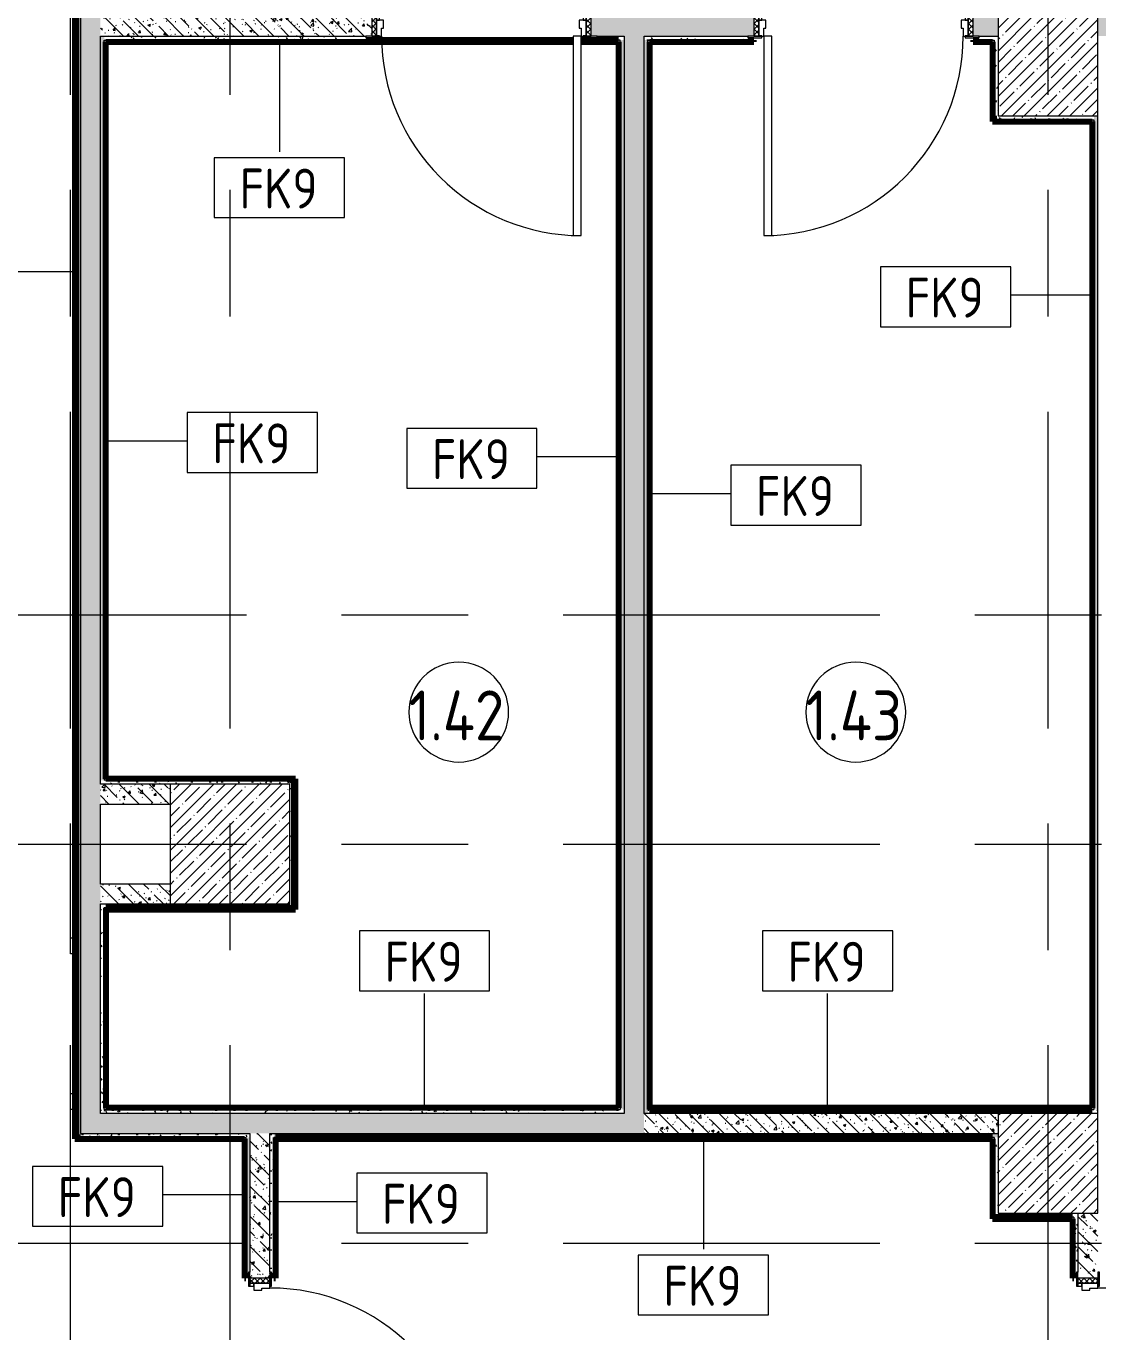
# Model space of a CAD drawing. Header units: millimetres. Extents: x 35144 to 233944, y -8553 to 29000.
# Drawn here: x 65438 to 70810, y 14555 to 21100 of the extents above; entities that cross this region are included whole.
import ezdxf

# ---------------------------------------------------------------- set-up
doc = ezdxf.new("R2010")
doc.units = ezdxf.units.MM
doc.linetypes.add('Осевая', pattern=[3175, 635, -476.25, 1587.5, -476.25])
for name, color, linetype, lineweight in [('A-AREA-IDEN', 7, 'Continuous', 9), ('A-DOOR', 7, 'Continuous', 9), ('A-DOOR-1', 7, 'Continuous', 13), ('A-DOOR-FRAM', 7, 'Continuous', 13), ('A-DOOR-FRAM-1', 7, 'Continuous', 9), ('A-WALL', 7, 'Continuous', 9), ('A-WALL-IDEN', 7, 'Continuous', 9), ('I-WALL', 7, 'Continuous', 9), ('S-COLS', 7, 'Continuous', 9), ('Оси-2', 7, 'Осевая', 9)]:
    doc.layers.add(name, color=color, linetype=linetype, lineweight=lineweight)
for name, color, linetype, lineweight, true_color in [('A-WALL-4', 7, 'Continuous', 9, 0x73b588), ('I-WALL-1', 7, 'Continuous', 9, 0x73b588), ('I-WALL-6', 7, 'Continuous', 9, 0xc0c0c0), ('I-WALL-9', 7, 'Continuous', 80, 0x73b588)]:
    doc.layers.add(name, color=color, linetype=linetype, lineweight=lineweight, true_color=true_color)
doc.styles.add('GOST Common', font='GOST_Common.ttf', dxfattribs={"width": 0.9, "height": 200})
doc.styles.add('GOST Common_1', font='GOST_Common.ttf', dxfattribs={"width": 0.9, "height": 250})
pattern_1 = [(135, (0, 0), (-75.43415, -75.43415), [106.68, -17.78, 3.556, -17.78]), (135, (0, 75.39), (-75.43415, -75.43415), []), (50, (0, 0), (127.52922, -11.15758), [13.335, -146.685]), (355, (0, 0), (-24.66966, 133.74002), [10.668, -117.348]), (100.451, (10.63, -0.93), (102.85973, 122.58178), [11.333, -124.663]), (46.184, (0, 35.56), (189.75516, -29.43036), [20.002, -220.027]), (96.636, (15.81, 33.1), (166.1822, 173.1996), [17, -186.995]), (351.184, (0, 35.56), (166.18393, 173.19757), [16.002, -176.022]), (21, (17.78, 26.67), (106.13027, -71.58603), [13.335, -146.685]), (326, (17.78, 26.67), (43.26188, 128.93175), [10.668, -117.348]), (71.451, (26.62, 20.7), (149.39198, 57.34505), [11.333, -124.663]), (37.5, (0, 0), (2.162228, 59.188357), [3.353, -112.573, 3.353, -115.773, -117.793]), (37.5, (0, 0), (2.162228, 59.188357), [-235.052, 3.353, -114.44]), (7.5, (0, 0), (46.773857, 70.12615), [3.353, -64.567, 3.353, -109.906, -44.894]), (7.5, (0, 0), (46.773857, 70.12615), [-181.178, 3.353, -41.542]), (327.5, (-39.65, 0), (94.91367, -4.010093), [3.353, -41.097, 3.353, -135.331, -184.023]), (327.5, (-39.65, 0), (94.91367, -4.010093), [-183.134, 3.353, -180.67]), (317.5, (-57.43, 0), (103.69057, 17.79882), [3.353, -54.432, 3.353, -88.748, -130.683]), (317.5, (-57.43, 0), (103.69057, 17.79882), [-149.885, 3.353, -127.33])]
pattern_2 = [(135, (1751.41, 114.685), (-14.14214, -14.14214), []), (225, (1751.41, 114.685), (14.14214, -14.14214), [])]
pattern_3 = [(45, (-371.384, 114.685), (-14.1421, 14.1421), []), (135, (-371.384, 114.685), (-14.1421, -14.1421), [])]
pattern_4 = [(0, (0, 0), (121.92, 30.48), [10.058, -81.382, 10.058, -81.382, -487.68]), (0, (0, 0), (121.92, 30.48), [-182.88, 10.058, -172.822, 10.058, -81.382, -213.36]), (0, (0, 0), (121.92, 30.48), [-457.2, 10.058, -50.902, 10.058, -142.342]), (120, (45.72, 15.24), (-87.356454, 90.345817), [10.058, -81.382, 10.058, -81.382, -487.68]), (120, (45.72, 15.24), (-87.356454, 90.345817), [-182.88, 10.058, -172.822, 10.058, -81.382, -213.36]), (120, (45.72, 15.24), (-87.356454, 90.345817), [-457.2, 10.058, -50.902, 10.058, -142.342]), (240, (60.96, 76.2), (-34.563546, -120.825817), [10.058, -81.382, 10.058, -81.382, -487.68]), (240, (60.96, 76.2), (-34.563546, -120.825817), [-182.88, 10.058, -172.822, 10.058, -81.382, -213.36]), (240, (60.96, 76.2), (-34.563546, -120.825817), [-457.2, 10.058, -50.902, 10.058, -142.342])]

# ---------------------------------------------------------------- blocks, each defined once
blk = doc.blocks.new('BSC_Колонна _Прямоугольная - 600х600-V14-План отделки стен 1 этажа в осях 17-23')
at = {"layer": 'S-COLS'}
h = blk.add_hatch(dxfattribs=at)
h.set_pattern_fill('FP_18', color=256, style=0, pattern_type=2)
h.set_pattern_definition([(45, (-66460, -17000), (-57.02463, 57.02463), []), (45, (-66402.975, -17000), (-57.02463, 57.02463), [100.806, -20.161, 3.353, -16.808])])
h.paths.add_polyline_path([(-300, -300), (300, -300), (300, 300), (-300, 300)])
for p, q in [((300, 300), (-300, 300)), ((-300, 300), (-300, -300)), ((300, -300), (300, 300)), ((-300, -300), (300, -300))]:
    blk.add_line(p, q, dxfattribs=at)
blk = doc.blocks.new('110_Дверь_СКБ_1Ст_Внутренняя1 - Д-11 1100x2100h_кладовые _все__ коридор _между помещениями блока столовой__ моечные _все_-32089444-План отделки стен 1 этажа в осях 17-23')
at = {"layer": 'A-DOOR'}
h = blk.add_hatch(dxfattribs=at)
h.set_pattern_fill('FP_26', color=256, style=0, pattern_type=2)
h.set_pattern_definition(pattern_2)
h.paths.add_polyline_path([(562.5, -50), (562.5, 50), (537.5, 50), (537.5, -50)])
at = {"layer": 'A-DOOR-FRAM-1'}
h = blk.add_hatch(dxfattribs=at)
h.set_pattern_fill('FP_27', color=256, style=0, pattern_type=2)
h.set_pattern_definition(pattern_3)
h.paths.add_polyline_path([(-512.5, -50), (-512.5, 50), (-537.5, 50), (-537.5, -50)])
at = {"layer": 'A-DOOR'}
blk.add_arc((512.5, 50), 1000, 90, 180, dxfattribs=at)
at = {"layer": 'A-DOOR-1'}
for p, q in [((512.5, 1050), (472.5, 1050)), ((472.5, 1050), (472.5, 50)), ((512.5, 50), (512.5, 1050)), ((472.5, 50), (512.5, 50))]:
    blk.add_line(p, q, dxfattribs=at)
at = {"layer": 'A-DOOR-FRAM'}
for p, q in [((-497.5, 58), (-567.5, 58)), ((-567.5, 58), (-567.5, 50)), ((-567.5, 50), (-497.5, 50)), ((-512.5, 50), (-537.5, 50)), ((-537.5, 50), (-537.5, -50)), ((-487.5, 50), (-512.5, 50)), ((-512.5, 50), (-512.5, -30)), ((-512.5, -50), (-512.5, 50)), ((-497.5, 50), (-512.5, 50)), ((-512.5, 50), (-512.5, 49)), ((-512.5, 49), (-497.5, 49)), ((-497.5, 50), (-497.5, 58)), ((-497.5, 49), (-497.5, 50)), ((-487.5, 10), (-487.5, 50)), ((-477.5, 10), (-487.5, 10)), ((-477.5, -30), (-477.5, 10)), ((512.5, 10), (502.5, 10)), ((502.5, 10), (502.5, -30)), ((512.5, 50), (512.5, 10)), ((537.5, 50), (512.5, 50)), ((592.5, 58), (522.5, 58)), ((522.5, 58), (522.5, 50)), ((537.5, 50), (522.5, 50)), ((522.5, 50), (522.5, 49)), ((522.5, 50), (592.5, 50)), ((522.5, 49), (537.5, 49)), ((537.5, -30), (537.5, 50)), ((562.5, 50), (537.5, 50)), ((537.5, 50), (537.5, -50)), ((537.5, 49), (537.5, 50)), ((562.5, -50), (562.5, 50)), ((592.5, 50), (592.5, 58)), ((-497.5, -50), (-567.5, -50)), ((-567.5, -50), (-567.5, -58)), ((-567.5, -58), (-497.5, -58)), ((-537.5, -50), (-512.5, -50)), ((-512.5, -30), (-477.5, -30)), ((-497.5, -30), (-512.5, -30)), ((-512.5, -30), (-512.5, -50)), ((-512.5, -50), (-497.5, -50)), ((-497.5, -50), (-497.5, -30)), ((-497.5, -58), (-497.5, -50)), ((502.5, -30), (537.5, -30)), ((537.5, -30), (522.5, -30)), ((522.5, -30), (522.5, -50)), ((522.5, -50), (537.5, -50)), ((592.5, -50), (522.5, -50)), ((522.5, -50), (522.5, -58)), ((522.5, -58), (592.5, -58)), ((537.5, -50), (537.5, -30)), ((537.5, -50), (562.5, -50)), ((592.5, -58), (592.5, -50))]:
    blk.add_line(p, q, dxfattribs=at)
blk = doc.blocks.new('110_Дверь_СКБ_1Ст_Внутренняя1 - Д-11п 1100x2100h_кладовые _все__ коридор _между помещениями блока столовой__ моечные _все_ 2-32102277-План отделки стен 1 этажа в осях 17-23')
at = {"layer": 'A-DOOR'}
h = blk.add_hatch(dxfattribs=at)
h.set_pattern_fill('FP_26', color=256, style=0, pattern_type=2)
h.set_pattern_definition(pattern_2)
h.paths.add_polyline_path([(562.5, -50), (562.5, 50), (537.5, 50), (537.5, -50)])
at = {"layer": 'A-DOOR-FRAM-1'}
h = blk.add_hatch(dxfattribs=at)
h.set_pattern_fill('FP_27', color=256, style=0, pattern_type=2)
h.set_pattern_definition(pattern_3)
h.paths.add_polyline_path([(-512.5, -50), (-512.5, 50), (-537.5, 50), (-537.5, -50)])
at = {"layer": 'A-DOOR'}
blk.add_arc((-487.5, 50), 1000, 360, 90, dxfattribs=at)
at = {"layer": 'A-DOOR-1'}
for p, q in [((-487.5, 1050), (-487.5, 50)), ((-447.5, 1050), (-487.5, 1050)), ((-447.5, 50), (-447.5, 1050)), ((-487.5, 50), (-447.5, 50))]:
    blk.add_line(p, q, dxfattribs=at)
at = {"layer": 'A-DOOR-FRAM'}
for p, q in [((-497.5, 58), (-567.5, 58)), ((-567.5, 58), (-567.5, 50)), ((-567.5, 50), (-497.5, 50)), ((-512.5, 50), (-537.5, 50)), ((-537.5, 50), (-537.5, -50)), ((-487.5, 50), (-512.5, 50)), ((-512.5, 50), (-512.5, -30)), ((-512.5, -50), (-512.5, 50)), ((-497.5, 50), (-512.5, 50)), ((-512.5, 50), (-512.5, 49)), ((-512.5, 49), (-497.5, 49)), ((-497.5, 50), (-497.5, 58)), ((-497.5, 49), (-497.5, 50)), ((-487.5, 10), (-487.5, 50)), ((-477.5, 10), (-487.5, 10)), ((-477.5, -30), (-477.5, 10)), ((512.5, 10), (502.5, 10)), ((502.5, 10), (502.5, -30)), ((512.5, 50), (512.5, 10)), ((537.5, 50), (512.5, 50)), ((592.5, 58), (522.5, 58)), ((522.5, 58), (522.5, 50)), ((537.5, 50), (522.5, 50)), ((522.5, 50), (522.5, 49)), ((522.5, 50), (592.5, 50)), ((522.5, 49), (537.5, 49)), ((537.5, -30), (537.5, 50)), ((562.5, 50), (537.5, 50)), ((537.5, 50), (537.5, -50)), ((537.5, 49), (537.5, 50)), ((562.5, -50), (562.5, 50)), ((592.5, 50), (592.5, 58)), ((-497.5, -50), (-567.5, -50)), ((-567.5, -50), (-567.5, -58)), ((-567.5, -58), (-497.5, -58)), ((-537.5, -50), (-512.5, -50)), ((-512.5, -30), (-477.5, -30)), ((-497.5, -30), (-512.5, -30)), ((-512.5, -30), (-512.5, -50)), ((-512.5, -50), (-497.5, -50)), ((-497.5, -50), (-497.5, -30)), ((-497.5, -58), (-497.5, -50)), ((502.5, -30), (537.5, -30)), ((537.5, -30), (522.5, -30)), ((522.5, -30), (522.5, -50)), ((522.5, -50), (537.5, -50)), ((592.5, -50), (522.5, -50)), ((522.5, -50), (522.5, -58)), ((522.5, -58), (592.5, -58)), ((537.5, -50), (537.5, -30)), ((537.5, -50), (562.5, -50)), ((592.5, -58), (592.5, -50))]:
    blk.add_line(p, q, dxfattribs=at)
blk = doc.blocks.new('BSC_Колонна _Прямоугольная - 500х500-V36-План отделки стен 1 этажа в осях 17-23')
at = {"layer": 'S-COLS'}
h = blk.add_hatch(dxfattribs=at)
h.set_pattern_fill('FP_60', color=256, style=0, pattern_type=2)
h.set_pattern_definition([(45, (-70560, -15400), (-57.02463, 57.02463), []), (45, (-70502.975, -15400), (-57.02463, 57.02463), [100.806, -20.161, 3.353, -16.808])])
h.paths.add_polyline_path([(-250, -250), (250, -250), (250, 250), (-250, 250), (-250, 96.6)])
for p, q in [((250, 250), (-250, 250)), ((-250, 250), (-250, -250)), ((250, -250), (250, 250)), ((-250, -250), (250, -250))]:
    blk.add_line(p, q, dxfattribs=at)
blk = doc.blocks.new('BSC_Колонна _Прямоугольная - 500х500-V42-План отделки стен 1 этажа в осях 17-23')
at = {"layer": 'S-COLS'}
h = blk.add_hatch(dxfattribs=at)
h.set_pattern_fill('FP_65', color=256, style=0, pattern_type=2)
h.set_pattern_definition([(45, (-70560, -20900), (-57.02463, 57.02463), []), (45, (-70502.975, -20900), (-57.02463, 57.02463), [100.806, -20.161, 3.353, -16.808])])
h.paths.add_polyline_path([(-250, -250), (250, -250), (250, 250), (-250, 250), (-250, 247.9)])
for p, q in [((250, 250), (-250, 250)), ((-250, 250), (-250, -250)), ((250, -250), (250, 250)), ((-250, -250), (250, -250))]:
    blk.add_line(p, q, dxfattribs=at)
blk = doc.blocks.new('Штора противопожарная_Рен - ШТ_700х700-V50-План отделки стен 1 этажа в осях 17-23')
at = {"layer": 'A-DOOR'}
for p, q in [((-430, 100), (-350, 100)), ((-430, 77.8), (-430, 100)), ((-350, 100), (-350, 78)), ((350, 100), (430, 100)), ((350, 78), (350, 100)), ((430, 100), (430, 78))]:
    blk.add_line(p, q, dxfattribs=at)
blk = doc.blocks.new('110_Дверь_СКБ_1Ст_Внутренняя1 - Д-12 EIW 1100x2100h_кладовые _все__ коридор _между помещениями блока столовой__ моечные _все_-32933558-План отделки стен 1 этажа в осях 17-23')
at = {"layer": 'A-DOOR'}
h = blk.add_hatch(dxfattribs=at)
h.set_pattern_fill('FP_26', color=256, style=0, pattern_type=2)
h.set_pattern_definition(pattern_2)
h.paths.add_polyline_path([(562.5, 50), (537.5, 50), (537.5, -50), (562.5, -50)])
at = {"layer": 'A-DOOR-FRAM-1'}
h = blk.add_hatch(dxfattribs=at)
h.set_pattern_fill('FP_27', color=256, style=0, pattern_type=2)
h.set_pattern_definition(pattern_3)
h.paths.add_polyline_path([(-512.5, 50), (-537.5, 50), (-537.5, -50), (-512.5, -50)])
at = {"layer": 'A-DOOR'}
blk.add_arc((512.5, 50), 1000, 90, 180, dxfattribs=at)
at = {"layer": 'A-DOOR-1'}
for p, q in [((512.5, 1050), (472.5, 1050)), ((472.5, 1050), (472.5, 50)), ((512.5, 50), (512.5, 1050)), ((472.5, 50), (512.5, 50))]:
    blk.add_line(p, q, dxfattribs=at)
at = {"layer": 'A-DOOR-FRAM'}
for p, q in [((-497.5, 58), (-567.5, 58)), ((-567.5, 58), (-567.5, 50)), ((-567.5, 50), (-497.5, 50)), ((-512.5, 50), (-537.5, 50)), ((-537.5, 50), (-537.5, -50)), ((-487.5, 50), (-512.5, 50)), ((-512.5, 50), (-512.5, -30)), ((-512.5, -50), (-512.5, 50)), ((-497.5, 50), (-512.5, 50)), ((-512.5, 50), (-512.5, 49)), ((-512.5, 49), (-497.5, 49)), ((-497.5, 50), (-497.5, 58)), ((-497.5, 49), (-497.5, 50)), ((-487.5, 10), (-487.5, 50)), ((-477.5, 10), (-487.5, 10)), ((-477.5, -30), (-477.5, 10)), ((512.5, 10), (502.5, 10)), ((502.5, 10), (502.5, -30)), ((512.5, 50), (512.5, 10)), ((537.5, 50), (512.5, 50)), ((592.5, 58), (522.5, 58)), ((522.5, 58), (522.5, 50)), ((537.5, 50), (522.5, 50)), ((522.5, 50), (522.5, 49)), ((522.5, 50), (592.5, 50)), ((522.5, 49), (537.5, 49)), ((537.5, -30), (537.5, 50)), ((562.5, 50), (537.5, 50)), ((537.5, 50), (537.5, -50)), ((537.5, 49), (537.5, 50)), ((562.5, -50), (562.5, 50)), ((592.5, 50), (592.5, 58)), ((-497.5, -50), (-567.5, -50)), ((-567.5, -50), (-567.5, -58)), ((-567.5, -58), (-497.5, -58)), ((-537.5, -50), (-512.5, -50)), ((-512.5, -30), (-477.5, -30)), ((-497.5, -30), (-512.5, -30)), ((-512.5, -30), (-512.5, -50)), ((-512.5, -50), (-497.5, -50)), ((-497.5, -50), (-497.5, -30)), ((-497.5, -58), (-497.5, -50)), ((502.5, -30), (537.5, -30)), ((537.5, -30), (522.5, -30)), ((522.5, -30), (522.5, -50)), ((522.5, -50), (537.5, -50)), ((592.5, -50), (522.5, -50)), ((522.5, -50), (522.5, -58)), ((522.5, -58), (592.5, -58)), ((537.5, -50), (537.5, -30)), ((537.5, -50), (562.5, -50)), ((592.5, -58), (592.5, -50))]:
    blk.add_line(p, q, dxfattribs=at)
blk = doc.blocks.new('М_стена_0001 - Типоразмер_без рамки-25382661-План отделки стен 1 этажа в осях 17-23')
at = {"layer": 'A-WALL-IDEN'}
for p, q in [((3.258, 1.523), (-3.273, 1.523)), ((-3.273, 1.523), (-3.273, -1.477)), ((3.258, -1.477), (3.258, 1.523)), ((-3.273, -1.477), (3.258, -1.477))]:
    blk.add_line(p, q, dxfattribs=at)
blk = doc.blocks.new('Марка_Помещения - Номер-25198446-План отделки стен 1 этажа в осях 17-23')
at = {"layer": 'A-AREA-IDEN'}
for start, end in [(360, 180), (180, 360)]:
    blk.add_arc((0, 0), 2.5, start, end, dxfattribs=at)

msp = doc.modelspace()

# ---------------------------------------------------------------- hatches: boundary and pattern name
at = {"layer": 'I-WALL'}
h = msp.add_hatch(dxfattribs=at)
h.set_pattern_fill('FP_80', color=256, style=0, pattern_type=2)
h.set_pattern_definition(pattern_4)
h.paths.add_polyline_path([(65690, 15530), (65710, 15530), (65710, 22800), (65690, 22800), (65690, 16061.7)])
h = msp.add_hatch(dxfattribs=at)
h.set_pattern_fill('FP_20', color=256, style=0, pattern_type=2)
h.set_pattern_definition(pattern_1)
h.paths.add_polyline_path([(65810, 15550), (65810, 22800), (65710, 22800), (65710, 15550)])
h = msp.add_hatch(dxfattribs=at)
h.set_pattern_fill('FP_20', color=256, style=0, pattern_type=2)
h.set_pattern_definition(pattern_1)
h.paths.add_polyline_path([(66478.2, 21050), (67170, 21050), (67170, 21150), (65810, 21150), (65810, 21050)])
h = msp.add_hatch(dxfattribs=at)
h.set_pattern_fill('FP_20', color=256, style=0, pattern_type=2)
h.set_pattern_definition(pattern_1)
h.paths.add_polyline_path([(76144.8, 21050), (77279.8, 21050), (77279.8, 21150), (76144.8, 21150)])
h.paths.add_polyline_path([(78409.8, 21050), (78579.8, 21050), (78579.8, 21150), (78379.8, 21150), (78379.8, 21050)])
h.paths.add_polyline_path([(74714.8, 21050), (74744.8, 21050), (74744.8, 21150), (70810, 21150), (70810, 21050), (73899.9, 21050)])
h.paths.add_polyline_path([(68270, 21050), (69085, 21050), (69085, 21150), (68270, 21150)])
h.paths.add_polyline_path([(70215, 21050), (70310, 21050), (70310, 21150), (70185, 21150), (70185, 21050), (70210, 21050)])
h = msp.add_hatch(dxfattribs=at)
h.set_pattern_fill('FP_80', color=256, style=0, pattern_type=2)
h.set_pattern_definition(pattern_4)
h.paths.add_polyline_path([(65830, 17320), (65830, 21050), (65810, 21050), (65810, 17320)])
h = msp.add_hatch(dxfattribs=at)
h.set_pattern_fill('FP_80', color=256, style=0, pattern_type=2)
h.set_pattern_definition(pattern_4)
h.paths.add_polyline_path([(68415, 21030), (68435, 21030), (68435, 21050), (68300, 21049.1), (68300, 21042), (68295, 21042), (68295, 21030), (68407, 21030)])
h.paths.add_polyline_path([(65850.9, 21030), (67145, 21030), (67145, 21042), (67140, 21042), (67140, 21050), (65830, 21050), (65830, 21030)])
h = msp.add_hatch(dxfattribs=at)
h.set_pattern_fill('FP_80', color=256, style=0, pattern_type=2)
h.set_pattern_definition(pattern_4)
h.paths.add_polyline_path([(68415, 15670), (68435, 15670), (68435, 21030), (68415, 21030), (68415, 15678)])
h = msp.add_hatch(dxfattribs=at)
h.set_pattern_fill('FP_20', color=256, style=0, pattern_type=2)
h.set_pattern_definition(pattern_1)
h.paths.add_polyline_path([(68535, 15650), (68535, 21050), (68435, 21050), (68435, 15650)])
h = msp.add_hatch(dxfattribs=at)
h.set_pattern_fill('FP_80', color=256, style=0, pattern_type=2)
h.set_pattern_definition(pattern_4)
h.paths.add_polyline_path([(70290, 21030), (70310, 21030), (70310, 21050), (70215, 21050), (70215, 21042), (70210, 21042), (70210, 21030), (70282, 21030)])
h.paths.add_polyline_path([(68555, 21030), (69060, 21030), (69060, 21042), (69055, 21042), (69055, 21050), (68535, 21050), (68535, 21030)])
h = msp.add_hatch(dxfattribs=at)
h.set_pattern_fill('FP_80', color=256, style=0, pattern_type=2)
h.set_pattern_definition(pattern_4)
h.paths.add_polyline_path([(68535, 15650), (68555, 15650), (68555, 21030), (68535, 21030), (68535, 16061.7)])
h = msp.add_hatch(dxfattribs=at)
h.set_pattern_fill('FP_80', color=256, style=0, pattern_type=2)
h.set_pattern_definition(pattern_4)
h.paths.add_polyline_path([(70310, 20650), (70310, 21030), (70290, 21030), (70290, 20650)])
h = msp.add_hatch(dxfattribs=at)
h.set_pattern_fill('FP_80', color=256, style=0, pattern_type=2)
h.set_pattern_definition(pattern_4)
h.paths.add_polyline_path([(70782, 20630), (70790, 20630), (70790, 20650), (70290, 20650), (70290, 20630), (70560.1, 20630)])
h = msp.add_hatch(dxfattribs=at)
h.set_pattern_fill('FP_80', color=256, style=0, pattern_type=2)
h.set_pattern_definition(pattern_4)
h.paths.add_polyline_path([(70790, 15670), (70810, 15670), (70810, 20650), (70790, 20650), (70790, 15690.9)])
h = msp.add_hatch(dxfattribs=at)
h.set_pattern_fill('FP_80', color=256, style=0, pattern_type=2)
h.set_pattern_definition(pattern_4)
h.paths.add_polyline_path([(66760, 17300), (66760, 17320), (65810, 17320), (65810, 17300), (66478.2, 17300)])
h = msp.add_hatch(dxfattribs=at)
h.set_pattern_fill('FP_20', color=256, style=0, pattern_type=2)
h.set_pattern_definition(pattern_1)
h.paths.add_polyline_path([(65810, 17200), (66160, 17200), (66160, 17300), (65810, 17300)])
h = msp.add_hatch(dxfattribs=at)
h.set_pattern_fill('FP_80', color=256, style=0, pattern_type=2)
h.set_pattern_definition(pattern_4)
h.paths.add_polyline_path([(66780, 16700), (66780, 17320), (66760, 17320), (66760, 16700)])
h = msp.add_hatch(dxfattribs=at)
h.set_pattern_fill('FP_20', color=256, style=0, pattern_type=2)
h.set_pattern_definition(pattern_1)
h.paths.add_polyline_path([(65810, 16700), (66160, 16700), (66160, 16800), (65810, 16800)])
h = msp.add_hatch(dxfattribs=at)
h.set_pattern_fill('FP_80', color=256, style=0, pattern_type=2)
h.set_pattern_definition(pattern_4)
h.paths.add_polyline_path([(65810, 15650), (65830, 15650), (65830, 16700), (65810, 16700), (65810, 16061.7)])
h = msp.add_hatch(dxfattribs=at)
h.set_pattern_fill('FP_80', color=256, style=0, pattern_type=2)
h.set_pattern_definition(pattern_4)
h.paths.add_polyline_path([(66760, 16680), (66780, 16680), (66780, 16700), (65830, 16700), (65830, 16680), (66478.2, 16680)])
h = msp.add_hatch(dxfattribs=at)
h.set_pattern_fill('FP_20', color=256, style=0, pattern_type=2)
h.set_pattern_definition(pattern_1)
h.paths.add_polyline_path([(66560, 15550), (68535, 15550), (68535, 15650), (65810, 15650), (65810, 15550), (66478.2, 15550)])
h = msp.add_hatch(dxfattribs=at)
h.set_pattern_fill('FP_80', color=256, style=0, pattern_type=2)
h.set_pattern_definition(pattern_4)
h.paths.add_polyline_path([(66478.2, 15650), (68435, 15650), (68435, 15670), (65830, 15670), (65830, 15650)])
h = msp.add_hatch(dxfattribs=at)
h.set_pattern_fill('FP_20', color=256, style=0, pattern_type=2)
h.set_pattern_definition(pattern_1)
h.paths.add_polyline_path([(70189, 15550), (70310, 15550), (70310, 15650), (68535, 15650), (68535, 15550), (69446.9, 15550)])
h = msp.add_hatch(dxfattribs=at)
h.set_pattern_fill('FP_80', color=256, style=0, pattern_type=2)
h.set_pattern_definition(pattern_4)
h.paths.add_polyline_path([(70189, 15650), (70810, 15650), (70810, 15670), (68555, 15670), (68555, 15650), (69446.9, 15650)])
h = msp.add_hatch(dxfattribs=at)
h.set_pattern_fill('FP_80', color=256, style=0, pattern_type=2)
h.set_pattern_definition(pattern_4)
h.paths.add_polyline_path([(65710, 15530), (66560, 15530), (66560, 15550), (65710, 15550)])
h = msp.add_hatch(dxfattribs=at)
h.set_pattern_fill('FP_80', color=256, style=0, pattern_type=2)
h.set_pattern_definition(pattern_4)
h.paths.add_polyline_path([(66560, 12300), (66559.9, 13695), (66552, 13695), (66552, 13700), (66540, 13700), (66540, 12300)])
h.paths.add_polyline_path([(66540, 14850), (66552, 14850), (66552, 14855), (66560, 14855), (66560, 15530), (66540, 15530), (66540, 15509.1)])
h = msp.add_hatch(dxfattribs=at)
h.set_pattern_fill('FP_20', color=256, style=0, pattern_type=2)
h.set_pattern_definition(pattern_1)
h.paths.add_polyline_path([(66560, 13600), (66660, 13600), (66660, 13725), (66560, 13725), (66560, 13695)])
h.paths.add_polyline_path([(66660, 14825), (66660, 15550), (66560, 15550), (66560, 14825)])
h = msp.add_hatch(dxfattribs=at)
h.set_pattern_fill('FP_80', color=256, style=0, pattern_type=2)
h.set_pattern_definition(pattern_4)
h.paths.add_polyline_path([(66680, 13600), (66680, 13700), (66668, 13700), (66668, 13695), (66660, 13695), (66660, 13600)])
h.paths.add_polyline_path([(66680, 14850), (66680, 15550), (66660, 15550), (66660.1, 14855), (66668, 14855), (66668, 14850)])
h = msp.add_hatch(dxfattribs=at)
h.set_pattern_fill('FP_80', color=256, style=0, pattern_type=2)
h.set_pattern_definition(pattern_4)
h.paths.add_polyline_path([(70290, 15530), (70310, 15530), (70310, 15550), (66680, 15550), (66680, 15530), (70282, 15530)])
h = msp.add_hatch(dxfattribs=at)
h.set_pattern_fill('FP_80', color=256, style=0, pattern_type=2)
h.set_pattern_definition(pattern_4)
h.paths.add_polyline_path([(70290, 15130), (70310, 15130), (70310, 15530), (70290, 15530), (70290, 15150)])
h = msp.add_hatch(dxfattribs=at)
h.set_pattern_fill('FP_80', color=256, style=0, pattern_type=2)
h.set_pattern_definition(pattern_4)
h.paths.add_polyline_path([(70310, 15130), (70710, 15130), (70710, 15150), (70310, 15150)])
h = msp.add_hatch(dxfattribs=at)
h.set_pattern_fill('FP_80', color=256, style=0, pattern_type=2)
h.set_pattern_definition(pattern_4)
h.paths.add_polyline_path([(70690, 13620), (70710, 13620), (70710, 13695), (70702, 13695), (70702, 13700), (70690, 13700), (70690, 13628)])
h.paths.add_polyline_path([(70690, 14850), (70702, 14850), (70702, 14855), (70710, 14855), (70710, 15130), (70690, 15130), (70690, 14931.5)])
h = msp.add_hatch(dxfattribs=at)
h.set_pattern_fill('FP_20', color=256, style=0, pattern_type=2)
h.set_pattern_definition(pattern_1)
h.paths.add_polyline_path([(70810, 13600), (70810, 13725), (70710, 13725), (70710, 13600)])
h.paths.add_polyline_path([(70810, 14825), (70810, 15150), (70710, 15150), (70710, 14825)])
at = {"layer": 'I-WALL-1'}
for points in [[(65690, 15530), (65690, 22828), (65682, 22828), (65682, 15530)], [(65838, 17320), (65838, 21022), (65830, 21022), (65830, 17320)], [(68415, 15678), (68415, 21030), (68407, 21030), (68407, 15678)], [(68563, 15670), (68563, 21022), (68555, 21022), (68555, 15670)], [(70290, 20630), (70290, 21030), (70282, 21030), (70282, 20630)], [(70560.1, 20622), (70782, 20622), (70782, 20630), (70282, 20630), (70282, 20622)], [(70790, 15670), (70790, 20630), (70782, 20630), (70782, 15670)], [(65838, 17320), (66788, 17320), (66788, 17328), (65838, 17328)], [(66788, 16672), (66788, 17320), (66780, 17320), (66780, 16672)], [(65838, 15670), (65838, 16680), (65830, 16680), (65830, 15670)], [(66478.2, 16672), (66780, 16672), (66780, 16680), (65838, 16680), (65838, 16672)], [(68415, 15670), (68415, 15678), (65838, 15678), (65838, 15670), (67962.6, 15670)], [(68563, 15670), (70782, 15670), (70782, 15678), (68563, 15678)], [(65682, 15522), (66532, 15522), (66532, 15530), (65682, 15530)], [(70282, 15522), (70282, 15530), (66688, 15530), (66688, 15522), (70189, 15522)], [(70282, 15130), (70290, 15130), (70290, 15530), (70282, 15530), (70282, 15496.6)], [(70282, 15122), (70682, 15122), (70682, 15130), (70282, 15130)]]:
    msp.add_hatch(color=256, dxfattribs=at).paths.add_polyline_path(points)
h = msp.add_hatch(color=256, dxfattribs=at)
h.paths.add_polyline_path([(67962.6, 21022), (68180, 21022), (68180, 21030), (65830, 21030), (65830, 21022), (66478.2, 21022)])
h.paths.add_polyline_path([(68407, 21022), (68407, 21030), (68220, 21030), (68220, 21022)])
h = msp.add_hatch(color=256, dxfattribs=at)
h.paths.add_polyline_path([(68555, 21022), (69085, 21022), (69085, 21030), (68555, 21030)])
h.paths.add_polyline_path([(70282, 21022), (70282, 21030), (70185, 21030), (70185, 21022), (70189, 21022)])
h = msp.add_hatch(color=256, dxfattribs=at)
h.paths.add_polyline_path([(66532, 12328), (66540, 12328), (66540, 13725), (66532, 13725), (66532, 12670.9)])
h.paths.add_polyline_path([(66532, 14825), (66540, 14825), (66540, 15530), (66532, 15530), (66532, 15509.1)])
h = msp.add_hatch(color=256, dxfattribs=at)
h.paths.add_polyline_path([(66680, 13620), (66688, 13620), (66688, 13725), (66680, 13725), (66680, 13700)])
h.paths.add_polyline_path([(66688, 14825), (66688, 15530), (66680, 15530), (66680, 14825)])
h = msp.add_hatch(color=256, dxfattribs=at)
h.paths.add_polyline_path([(70690, 13628), (70690, 13725), (70682, 13725), (70682, 13628)])
h.paths.add_polyline_path([(70682, 14825), (70690, 14825), (70690, 15130), (70682, 15130), (70682, 14931.5)])

# ---------------------------------------------------------------- linework, layer by layer
at = {"layer": 'A-WALL'}
for p, q in [((65830, 21022), (65830, 21030)), ((65830, 21030), (67145, 21030)), ((68535, 21050), (69055, 21050)), ((68555, 21030), (69060, 21030)), ((68555, 21022), (68555, 21030)), ((70215, 21050), (70310, 21050)), ((70282, 21030), (70290, 21030)), ((70290, 21030), (70290, 20650)), ((70782, 20630), (70790, 20630)), ((70790, 20630), (70790, 15670)), ((65838, 17320), (65830, 17320)), ((65830, 15670), (65830, 16680)), ((65838, 15670), (65830, 15670)), ((68415, 15678), (68415, 15670)), ((66532, 15530), (66540, 15530)), ((66540, 15530), (66540, 14850)), ((66680, 14850), (66680, 15530)), ((70290, 15530), (70290, 15130)), ((70690, 15130), (70690, 14850))]:
    msp.add_line(p, q, dxfattribs=at)
at = {"layer": 'A-WALL-4'}
for p, q in [((65830, 21022), (65830, 17320)), ((68415, 21030), (68407, 21030)), ((68415, 15678), (68415, 21030)), ((68555, 21022), (68555, 15670)), ((70282, 21030), (70210, 21030)), ((70782, 20630), (70290, 20630)), ((65838, 17320), (66760, 17320)), ((65838, 16680), (65830, 16680)), ((65838, 15670), (68415, 15670)), ((68555, 15670), (68563, 15670)), ((70782, 15670), (70790, 15670)), ((66532, 15530), (65710, 15530)), ((66688, 15530), (66680, 15530)), ((70290, 15530), (70282, 15530)), ((70690, 15130), (70682, 15130))]:
    msp.add_line(p, q, dxfattribs=at)
at = {"layer": 'A-WALL-IDEN'}
for p, q in [((66707.7, 21026), (66707.7, 20470.2)), ((65686, 19868), (65273.5, 19868)), ((70786, 19751.5), (70373.5, 19751.5)), ((65834, 19021.1), (66244.9, 19021.1)), ((68411, 18941.8), (67998.5, 18941.8)), ((68559, 18757.1), (68969.9, 18757.1)), ((67434.7, 15674), (67434.7, 16250.7)), ((69454.9, 15674), (69454.9, 16250.7)), ((68832.6, 15526), (68832.6, 14970.2)), ((66536, 15242.8), (66123.5, 15242.8)), ((66684, 15209), (67094.9, 15209))]:
    msp.add_line(p, q, dxfattribs=at)
at = {"layer": 'I-WALL-6'}
for p, q in [((65710, 22800), (65710, 15550)), ((65810, 17300), (65810, 21050)), ((65810, 21050), (67140, 21050)), ((67145, 21030), (67145, 21042)), ((68295, 21042), (68295, 21030)), ((68300, 21050), (68435, 21050)), ((68435, 21050), (68435, 15650)), ((68535, 15650), (68535, 21050)), ((69060, 21030), (69060, 21042)), ((70210, 21042), (70210, 21030)), ((70810, 15650), (70810, 20650)), ((66160, 17300), (65810, 17300)), ((65810, 16800), (65810, 17200)), ((65810, 17200), (66160, 17200)), ((66160, 16800), (65810, 16800)), ((65810, 15650), (65810, 16700)), ((65810, 16700), (66160, 16700)), ((68435, 15650), (65810, 15650)), ((70310, 15650), (68535, 15650)), ((65710, 15550), (66560, 15550)), ((66560, 15550), (66560, 14855)), ((66660, 15550), (70310, 15550)), ((66660, 14855), (66660, 15550)), ((70710, 15150), (70710, 14855)), ((66540, 14850), (66552, 14850)), ((66668, 14850), (66680, 14850)), ((70690, 14850), (70702, 14850))]:
    msp.add_line(p, q, dxfattribs=at)
at = {"layer": 'I-WALL-9'}
for p, q in [((65682, 22828), (65682, 15522)), ((65690, 15530), (65690, 22820)), ((65838, 21022), (68180, 21022)), ((65838, 17328), (65838, 21022)), ((68180, 21030), (67145, 21030)), ((68407, 21030), (68220, 21030)), ((68220, 21022), (68407, 21022)), ((68407, 21022), (68407, 15678)), ((68563, 21022), (69085, 21022)), ((68563, 21022), (68563, 15670)), ((69085, 21030), (69060, 21030)), ((69085, 21022), (69085, 21030)), ((70210, 21030), (70185, 21030)), ((70185, 21030), (70185, 21022)), ((70185, 21022), (70282, 21022)), ((70282, 21022), (70282, 20622)), ((70282, 20622), (70782, 20622)), ((70290, 20630), (70290, 20650)), ((70782, 20622), (70782, 15678)), ((66788, 17328), (65838, 17328)), ((66760, 17320), (66780, 17320)), ((66780, 17320), (66780, 16680)), ((66788, 16672), (66788, 17328)), ((66780, 16680), (65838, 16680)), ((65838, 16680), (65838, 15678)), ((65838, 16672), (66788, 16672)), ((68407, 15678), (65838, 15678)), ((70782, 15678), (68563, 15678)), ((68563, 15670), (70782, 15670)), ((65682, 15522), (66532, 15522)), ((65710, 15530), (65690, 15530)), ((66532, 15522), (66532, 14825)), ((70282, 15530), (66688, 15530)), ((66688, 15530), (66688, 14825)), ((66688, 15522), (70282, 15522)), ((70282, 15522), (70282, 15122)), ((70282, 15122), (70682, 15122)), ((70682, 15130), (70290, 15130)), ((70682, 15122), (70682, 14825)), ((66532, 14825), (66540, 14825)), ((66540, 14825), (66540, 14850)), ((66680, 14850), (66680, 14825)), ((66680, 14825), (66688, 14825)), ((70682, 14825), (70690, 14825)), ((70690, 14825), (70690, 14850))]:
    msp.add_line(p, q, dxfattribs=at)
at = {"layer": 'Оси-2'}
for p, q in [((65660, 593.7), (65660, 24898.1)), ((66460, 593.7), (66460, 24898.1)), ((70560, 593.7), (70560, 24898.1)), ((38443.7, 18150), (82200, 18150)), ((38443.7, 17000), (82200, 17000)), ((38443.7, 15000), (81600, 15000))]:
    msp.add_line(p, q, dxfattribs=at)

# ---------------------------------------------------------------- block references
at = {"layer": 'A-AREA-IDEN', "xscale": 99.99999999999993, "yscale": 99.99999999999993, "zscale": 99.99999999999993}
for p in [(67606.6, 17661.5), (69596.6, 17661.5)]:
    msp.add_blockref('Марка_Помещения - Номер-25198446-План отделки стен 1 этажа в осях 17-23', p, dxfattribs=at)
at = {"layer": 'A-DOOR'}
for name, p, rotation in [('110_Дверь_СКБ_1Ст_Внутренняя1 - Д-11п 1100x2100h_кладовые _все__ коридор _между помещениями блока столовой__ моечные _все_ 2-32102277-План отделки стен 1 этажа в осях 17-23', (67732.5, 21100), 180), ('110_Дверь_СКБ_1Ст_Внутренняя1 - Д-11 1100x2100h_кладовые _все__ коридор _между помещениями блока столовой__ моечные _все_-32089444-План отделки стен 1 этажа в осях 17-23', (69647.5, 21100), 180), ('Штора противопожарная_Рен - ШТ_700х700-V50-План отделки стен 1 этажа в осях 17-23', (65760, 16100), 89.99999999999987), ('110_Дверь_СКБ_1Ст_Внутренняя1 - Д-11 1100x2100h_кладовые _все__ коридор _между помещениями блока столовой__ моечные _все_-32089444-План отделки стен 1 этажа в осях 17-23', (66610, 14287.5), 270), ('110_Дверь_СКБ_1Ст_Внутренняя1 - Д-12 EIW 1100x2100h_кладовые _все__ коридор _между помещениями блока столовой__ моечные _все_-32933558-План отделки стен 1 этажа в осях 17-23', (70760, 14287.5), 270)]:
    msp.add_blockref(name, p, dxfattribs=dict(at, rotation=rotation))
at = {"layer": 'A-WALL-IDEN', "xscale": 99.99999999999993, "yscale": 99.99999999999993, "zscale": 99.99999999999993}
for p in [(66708.5, 20287.7), (70047.7, 19741.1), (66572.3, 19010.6), (67672.7, 18931.4), (69297.3, 18746.7), (67435.5, 16412.3), (69455.6, 16412.3), (65797.7, 15232.4), (67422.3, 15198.6), (68833.4, 14787.7)]:
    msp.add_blockref('М_стена_0001 - Типоразмер_без рамки-25382661-План отделки стен 1 этажа в осях 17-23', p, dxfattribs=at)
at = {"layer": 'S-COLS'}
for name, p in [('BSC_Колонна _Прямоугольная - 500х500-V42-План отделки стен 1 этажа в осях 17-23', (70560, 20900)), ('BSC_Колонна _Прямоугольная - 600х600-V14-План отделки стен 1 этажа в осях 17-23', (66460, 17000)), ('BSC_Колонна _Прямоугольная - 500х500-V36-План отделки стен 1 этажа в осях 17-23', (70560, 15400))]:
    msp.add_blockref(name, p, dxfattribs=at)

# ---------------------------------------------------------------- texts
at = {"layer": 'A-AREA-IDEN', "char_height": 250, "width": 627.721, "attachment_point": 1, "style": 'GOST Common_1'}
for s, insert in [('1.42', (67355.8, 17770.1)), ('1.43', (69345.8, 17770.1))]:
    msp.add_mtext(s, dxfattribs=dict(at, insert=insert))
at = {"layer": 'A-WALL-IDEN', "char_height": 200, "width": 497.848, "attachment_point": 1, "style": 'GOST Common'}
for insert in [(66507.6, 20385.7), (69846.8, 19839.1), (66371.3, 19108.6), (67471.8, 19029.4), (69096.3, 18844.7), (67234.5, 16510.3), (69254.7, 16510.3), (65596.8, 15330.4), (67221.3, 15296.6), (68632.5, 14885.7)]:
    msp.add_mtext('FK9', dxfattribs=dict(at, insert=insert))

doc.saveas('drawing.dxf')
